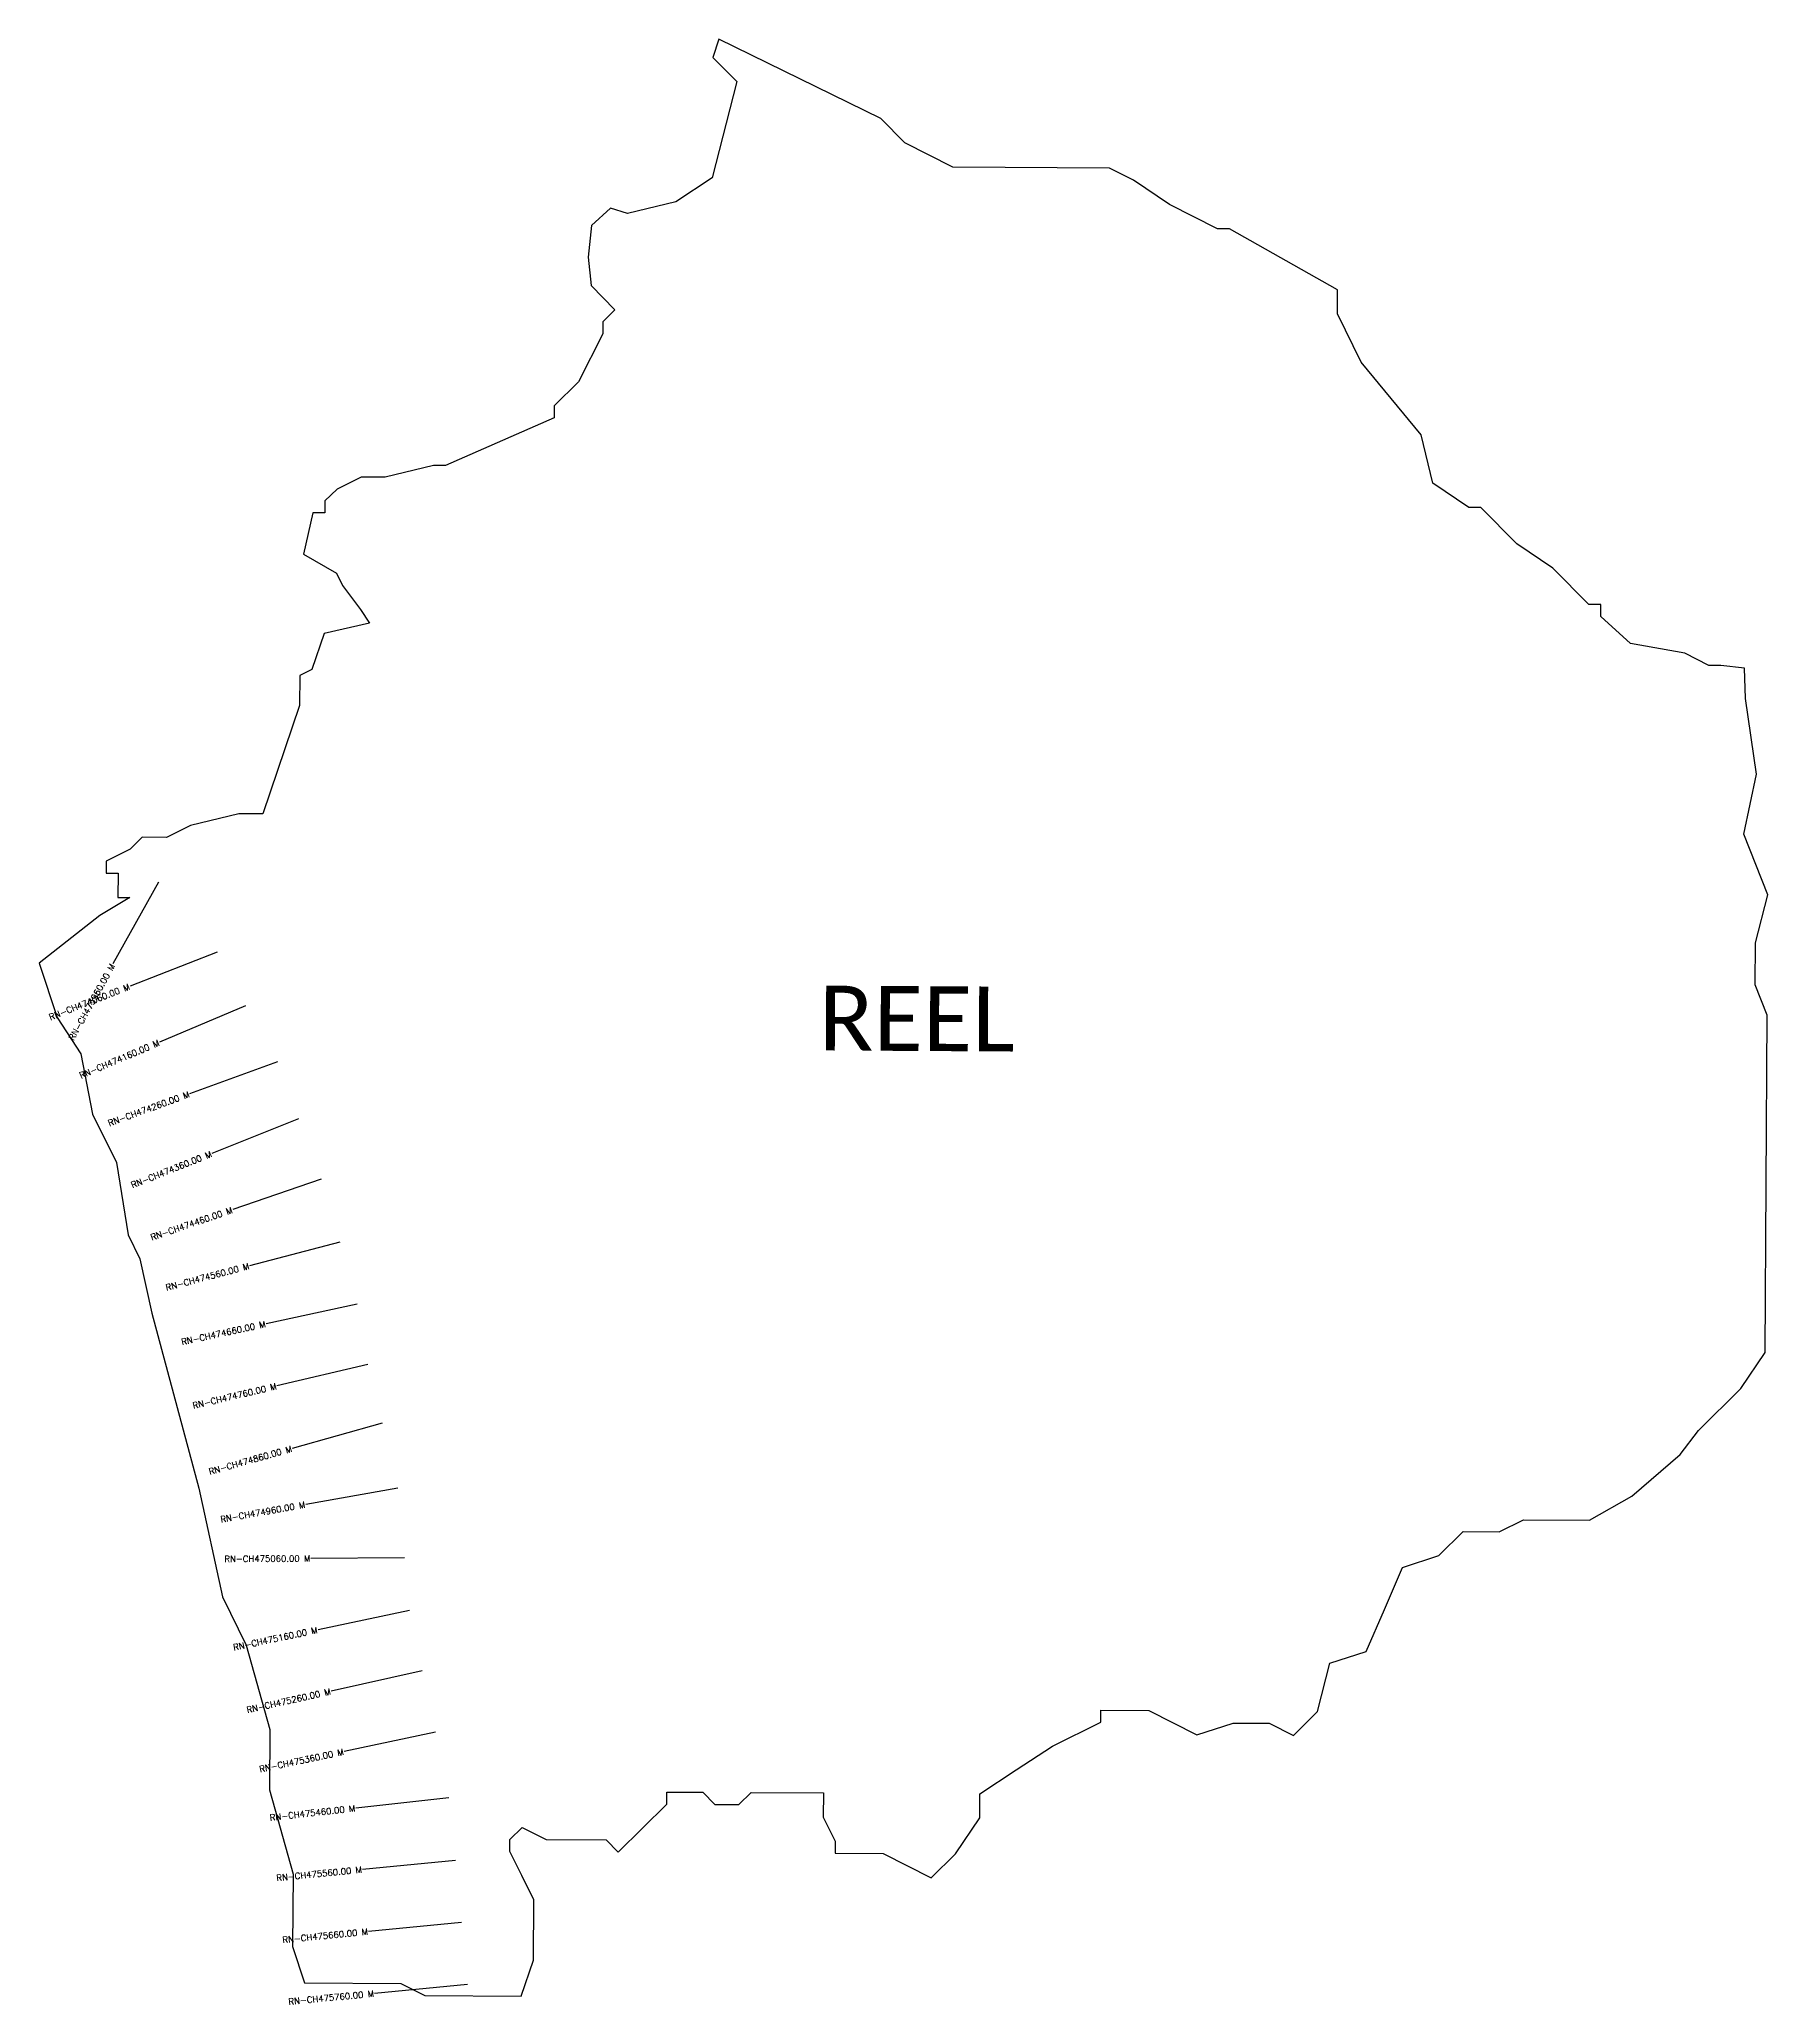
# Model space of a CAD drawing. Header units: metres. Extents: x 312897 to 315673, y 1903794 to 1906948.
import ezdxf
from ezdxf.enums import TextEntityAlignment as Align

# ---------------------------------------------------------------- set-up
doc = ezdxf.new("R2010")
doc.units = ezdxf.units.M
for name, color, linetype in [('CS', 134, 'Continuous'), ('CSMark', 6, 'Continuous'), ('VILLAGE BOUNDRY', 10, 'Continuous'), ('VILLAGE NAME', 250, 'Continuous')]:
    doc.layers.add(name, color=color, linetype=linetype)
doc.styles.get("Standard").update_dxf_attribs({"font": 'simplex.shx'})

msp = doc.modelspace()

# ---------------------------------------------------------------- linework, layer by layer
at = {"layer": 'CS'}
for p, q in [((313088.6, 1905595.7), (313015.8, 1905464.6)), ((313182.9, 1905483.2), (313043.1, 1905428.8)), ((313228.6, 1905397.2), (313090.5, 1905338.8)), ((313279.8, 1905307.5), (313138.9, 1905256)), ((313313.9, 1905215.8), (313174.5, 1905160.3)), ((313350.1, 1905119), (313208.2, 1905070.3)), ((313380.1, 1905018), (313235, 1904980)), ((313408.1, 1904918.6), (313261.5, 1904886.9)), ((313425, 1904821.5), (313279, 1904787.2)), ((313448, 1904727.6), (313303.7, 1904686.9)), ((313473, 1904623.1), (313325.3, 1904597)), ((313483.7, 1904511.2), (313333.7, 1904510.3)), ((313491.8, 1904426.8), (313345, 1904395.9)), ((313512.4, 1904329.9), (313366, 1904297.2)), ((313533.8, 1904231.3), (313387, 1904200.4)), ((313554.9, 1904126.2), (313405.8, 1904109.6)), ((313565.8, 1904025.8), (313416.5, 1904011.1)), ((313575.5, 1903926.2), (313426.2, 1903911.6)), ((313585.2, 1903826.6), (313435.8, 1903812.2))]:
    msp.add_line(p, q, dxfattribs=at)
at = {"layer": 'VILLAGE BOUNDRY'}
msp.add_lwpolyline([(315637.2, 1905890.2), (315635.6, 1905939.2), (315597.4, 1905943.3), (315578.1, 1905943.4), (315539.5, 1905962.9), (315452.1, 1905978.5), (315404.5, 1906021.7), (315404.6, 1906041.1), (315385.3, 1906041.2), (315327.6, 1906099.5), (315269.8, 1906138.5), (315212.1, 1906196.8), (315192.8, 1906197), (315135, 1906236), (315116.1, 1906313.4), (315020.1, 1906429.9), (314981.9, 1906507.5), (314982.1, 1906546.1), (314808.6, 1906643.8), (314789.3, 1906643.9), (314712.2, 1906683), (314654.4, 1906722.1), (314615.8, 1906741.6), (314364.4, 1906743), (314287.4, 1906782.1), (314248.9, 1906821), (313988.6, 1906948.2), (313978.8, 1906919.2), (314017.2, 1906880.3), (313977.7, 1906725.9), (313919.4, 1906687.5), (313842, 1906668.6), (313814.4, 1906677.3), (313783.9, 1906649.6), (313778.8, 1906598.7), (313783.3, 1906552.9), (313821.8, 1906514.1), (313802.4, 1906494.8), (313802.2, 1906475.5), (313763.1, 1906398.3), (313724.2, 1906359.9), (313724.1, 1906340.6), (313549.7, 1906264.2), (313530.4, 1906264.3), (313452.9, 1906245.5), (313414.2, 1906245.7), (313375.5, 1906226.5), (313356, 1906207.3), (313355.9, 1906188), (313336.6, 1906188.1), (313321.6, 1906122), (313374.7, 1906091.2), (313384.2, 1906071.8), (313413, 1906033), (313427.5, 1906011.2), (313354.8, 1905994.7), (313335.1, 1905936.8), (313315.8, 1905927.2), (313315.5, 1905878.9), (313256.5, 1905705.1), (313217.8, 1905705.4), (313140.4, 1905686.5), (313101.6, 1905667.3), (313062.9, 1905667.6), (313043.5, 1905648.4), (313004.7, 1905629.3), (313004.6, 1905609.9), (313023.9, 1905609.8), (313023.7, 1905571.1), (313043, 1905571), (312994.5, 1905542.3), (312897.4, 1905465.5), (312925.9, 1905378.3), (312964.3, 1905320.1), (312983.1, 1905223.3), (313021.3, 1905145.8), (313040, 1905029.6), (313059.1, 1904990.9), (313077.9, 1904903.8), (313153.7, 1904623), (313191.4, 1904448.7), (313229.6, 1904371.2), (313267.5, 1904235.6), (313267, 1904138.9), (313304.9, 1904003.4), (313304.2, 1903887.4), (313323.2, 1903829.3), (313477.9, 1903828.4), (313516.5, 1903808.8), (313671.2, 1903807.9), (313690.8, 1903865.8), (313691.4, 1903962.5), (313672.3, 1904001.3), (313653.1, 1904040.1), (313653.2, 1904059.4), (313672.7, 1904078.6), (313711.2, 1904059.1), (313807.9, 1904058.5), (313827.1, 1904039.1), (313904.9, 1904116), (313905, 1904135.3), (313963, 1904135), (313982.2, 1904115.6), (314020.9, 1904115.3), (314040.4, 1904134.5), (314156.4, 1904133.9), (314156.2, 1904095.2), (314175.3, 1904056.5), (314175.2, 1904037.1), (314252.5, 1904036.7), (314329.6, 1903997.6), (314368.5, 1904036.1), (314407.5, 1904093.8), (314407.7, 1904132.5), (314466, 1904170.8), (314524.2, 1904209.2), (314601.7, 1904247.4), (314601.8, 1904266.7), (314679.2, 1904266.3), (314756.3, 1904227.2), (314814.4, 1904246.2), (314872.4, 1904245.9), (314911, 1904226.3), (314949.9, 1904264.8), (314969.6, 1904342), (315027.7, 1904361), (315057.1, 1904428.5), (315086.5, 1904496), (315144.6, 1904515), (315183.5, 1904553.5), (315241.5, 1904553.2), (315280.3, 1904572.3), (315386.6, 1904571.7), (315454.5, 1904610), (315532.2, 1904677.2), (315561.5, 1904715.7), (315629.5, 1904783), (315668.5, 1904840.8), (315671.6, 1905382.1), (315652.5, 1905430.6), (315652.9, 1905498.3), (315672.7, 1905575.5), (315634.5, 1905672.4), (315654.4, 1905769)], close=True, dxfattribs=at)

# ---------------------------------------------------------------- texts
at = {"layer": 'CSMark'}
for s, rotation, p in [('RN-CH473960.00 M', 60.9568, (313015.3, 1905463.7)), ('RN-CH474060.00 M', 21.2767, (313042.2, 1905428.4)), ('RN-CH474160.00 M', 22.9502, (313089.6, 1905338.4)), ('RN-CH474260.00 M', 20.0803, (313138, 1905255.7)), ('RN-CH474360.00 M', 21.744, (313173.6, 1905159.9)), ('RN-CH474460.00 M', 18.9404, (313207.3, 1905069.9)), ('RN-CH474560.00 M', 14.6753, (313234.1, 1904979.7)), ('RN-CH474660.00 M', 12.1984, (313260.5, 1904886.7)), ('RN-CH474760.00 M', 13.2477, (313278.1, 1904786.9)), ('RN-CH474860.00 M', 15.7586, (313302.7, 1904686.6)), ('RN-CH474960.00 M', 10.048, (313324.3, 1904596.8)), ('RN-CH475060.00 M', 0.3287, (313332.7, 1904510.3)), ('RN-CH475160.00 M', 11.8696, (313344, 1904395.7)), ('RN-CH475260.00 M', 12.5933, (313365.1, 1904297)), ('RN-CH475360.00 M', 11.8736, (313386, 1904200.2)), ('RN-CH475460.00 M', 6.3433, (313404.8, 1904109.5)), ('RN-CH475560.00 M', 5.5929, (313415.5, 1904011)), ('RN-CH475660.00 M', 5.5929, (313425.2, 1903911.5)), ('RN-CH475760.00 M', 5.4763, (313434.9, 1903812.1))]:
    msp.add_text(s, height=10, rotation=rotation, dxfattribs=at).set_placement(p, align=Align.MIDDLE_RIGHT)
at = {"layer": 'VILLAGE NAME', "insert": (314149.3, 1905429.6), "char_height": 104.042, "attachment_point": 1, "rotation": 359.6762}
msp.add_mtext_dynamic_manual_height_columns('{\\fCalibri|b0|i0|c0|p34;REEL}', width=705.253, gutter_width=520.2, heights=[0], dxfattribs=at)

doc.saveas('drawing.dxf')
